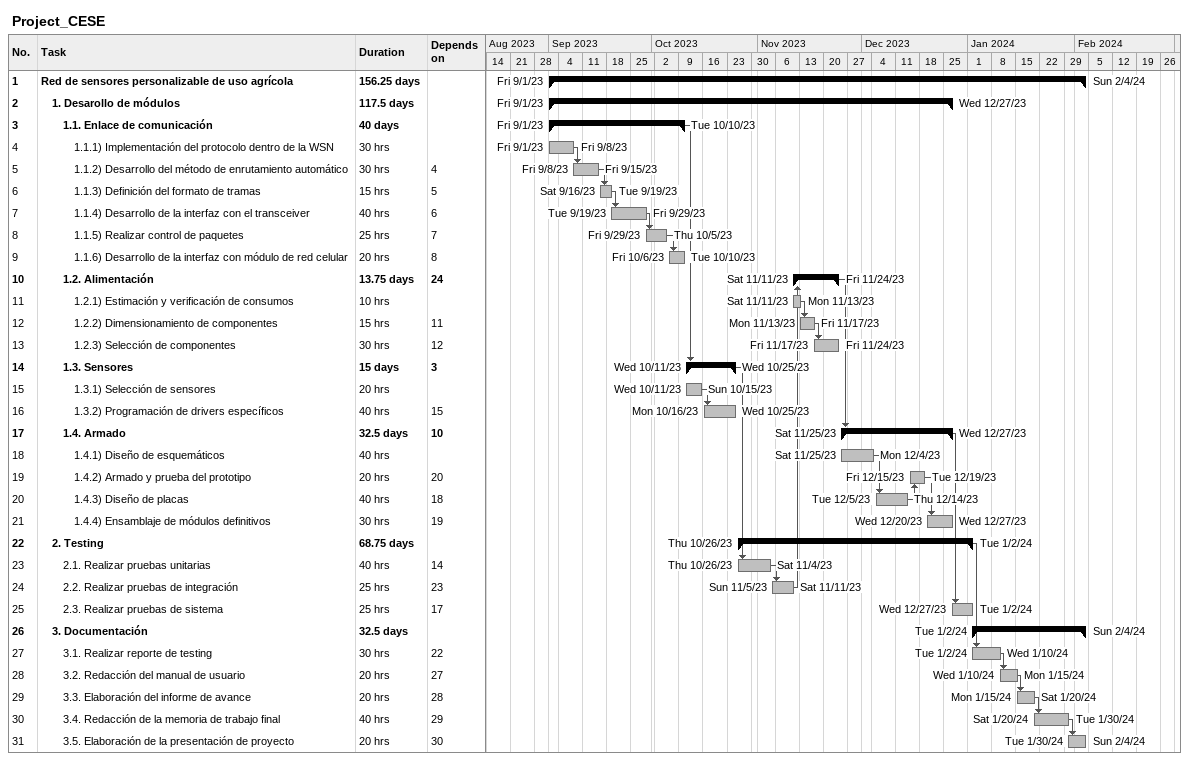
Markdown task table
Project_CESE

| ID | Level | Task | Duration | Start | Finish | Predecessors |
|---|---|---|---|---|---|---|
| 1 | 1 | **Red de sensores personalizable de uso agrícola** | 156.25d | 2023-09-01 | 2024-02-04 |  |
| 2 | 2 | **1. Desarollo de módulos** | 117.5d | 2023-09-01 | 2023-12-27 |  |
| 3 | 3 | **1.1. Enlace de comunicación** | 40d | 2023-09-01 | 2023-10-10 |  |
| 4 | 4 | 1.1.1) Implementación del protocolo dentro de la WSN | 30h | 2023-09-01 | 2023-09-08 |  |
| 5 | 4 | 1.1.2) Desarrollo del método de enrutamiento automático | 30h | 2023-09-08 | 2023-09-15 | 4 |
| 6 | 4 | 1.1.3) Definición del formato de tramas | 15h | 2023-09-16 | 2023-09-19 | 5 |
| 7 | 4 | 1.1.4) Desarrollo de la interfaz con el transceiver | 40h | 2023-09-19 | 2023-09-29 | 6 |
| 8 | 4 | 1.1.5) Realizar control de paquetes | 25h | 2023-09-29 | 2023-10-05 | 7 |
| 9 | 4 | 1.1.6) Desarrollo de la interfaz con módulo de red celular | 20h | 2023-10-06 | 2023-10-10 | 8 |
| 10 | 3 | **1.2. Alimentación** | 13.75d | 2023-11-11 | 2023-11-24 | 24 |
| 11 | 4 | 1.2.1) Estimación y verificación de consumos | 10h | 2023-11-11 | 2023-11-13 |  |
| 12 | 4 | 1.2.2) Dimensionamiento de componentes | 15h | 2023-11-13 | 2023-11-17 | 11 |
| 13 | 4 | 1.2.3) Selección de componentes | 30h | 2023-11-17 | 2023-11-24 | 12 |
| 14 | 3 | **1.3. Sensores** | 15d | 2023-10-11 | 2023-10-25 | 3 |
| 15 | 4 | 1.3.1) Selección de sensores | 20h | 2023-10-11 | 2023-10-15 |  |
| 16 | 4 | 1.3.2) Programación de drivers específicos | 40h | 2023-10-16 | 2023-10-25 | 15 |
| 17 | 3 | **1.4. Armado** | 32.5d | 2023-11-25 | 2023-12-27 | 10 |
| 18 | 4 | 1.4.1) Diseño de esquemáticos | 40h | 2023-11-25 | 2023-12-04 |  |
| 19 | 4 | 1.4.2) Armado y prueba del prototipo | 20h | 2023-12-15 | 2023-12-19 | 20 |
| 20 | 4 | 1.4.3) Diseño de placas | 40h | 2023-12-05 | 2023-12-14 | 18 |
| 21 | 4 | 1.4.4) Ensamblaje de módulos definitivos | 30h | 2023-12-20 | 2023-12-27 | 19 |
| 22 | 2 | **2. Testing** | 68.75d | 2023-10-26 | 2024-01-02 |  |
| 23 | 3 | 2.1. Realizar pruebas unitarias | 40h | 2023-10-26 | 2023-11-04 | 14 |
| 24 | 3 | 2.2. Realizar pruebas de integración | 25h | 2023-11-05 | 2023-11-11 | 23 |
| 25 | 3 | 2.3. Realizar pruebas de sistema | 25h | 2023-12-27 | 2024-01-02 | 17 |
| 26 | 2 | **3. Documentación** | 32.5d | 2024-01-02 | 2024-02-04 |  |
| 27 | 3 | 3.1. Realizar reporte de testing | 30h | 2024-01-02 | 2024-01-10 | 22 |
| 28 | 3 | 3.2. Redacción del manual de usuario | 20h | 2024-01-10 | 2024-01-15 | 27 |
| 29 | 3 | 3.3. Elaboración del informe de avance | 20h | 2024-01-15 | 2024-01-20 | 28 |
| 30 | 3 | 3.4. Redacción de la memoria de trabajo final | 40h | 2024-01-20 | 2024-01-30 | 29 |
| 31 | 3 | 3.5. Elaboración de la presentación de proyecto | 20h | 2024-01-30 | 2024-02-04 | 30 |
